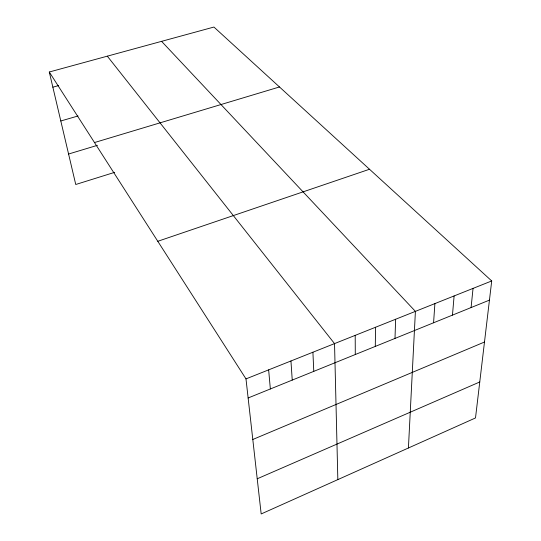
<?xml version="1.0" encoding="UTF-8"?>
<svg xmlns="http://www.w3.org/2000/svg" width="541" height="541" viewBox="0 0 541 541"><rect width="100%" height="100%" fill="white"/><g stroke="black" fill="none" stroke-linecap="round" stroke-linejoin="round"><path stroke-width="0.81" d="M375.285 346.416L375.562 327.251M394.998 338.423L395.633 319.251M408.421 447.995L415.407 311.373L161.583 41.346M433.578 322.774L434.896 303.602M452.465 315.119L454.109 295.947M471.083 307.565L473.044 288.4M491.715 280.955L475.505 417.943L261.175 513.95L245.986 378.896L49.285 72.007L213.925 27.05L491.715 280.955L245.986 378.896M257.218 478.785L479.759 381.973M252.803 439.488L484.486 342.027M248.13 397.98L489.449 300.12M157.789 241.293L369.51 169.259M114.685 172.336L75.747 184.495L49.285 72.007M68.579 154.023L97.481 145.306M94.499 142.547L279.474 86.966M60.808 120.981L78.032 115.984M52.856 87.175L58.509 85.606M107.314 56.163L334.534 343.609L337.841 479.61M268.647 369.868L270.351 388.965M290.95 360.975L292.235 380.093M312.908 352.225L313.78 371.356M355.2 335.366L355.288 354.524"/></g></svg>
